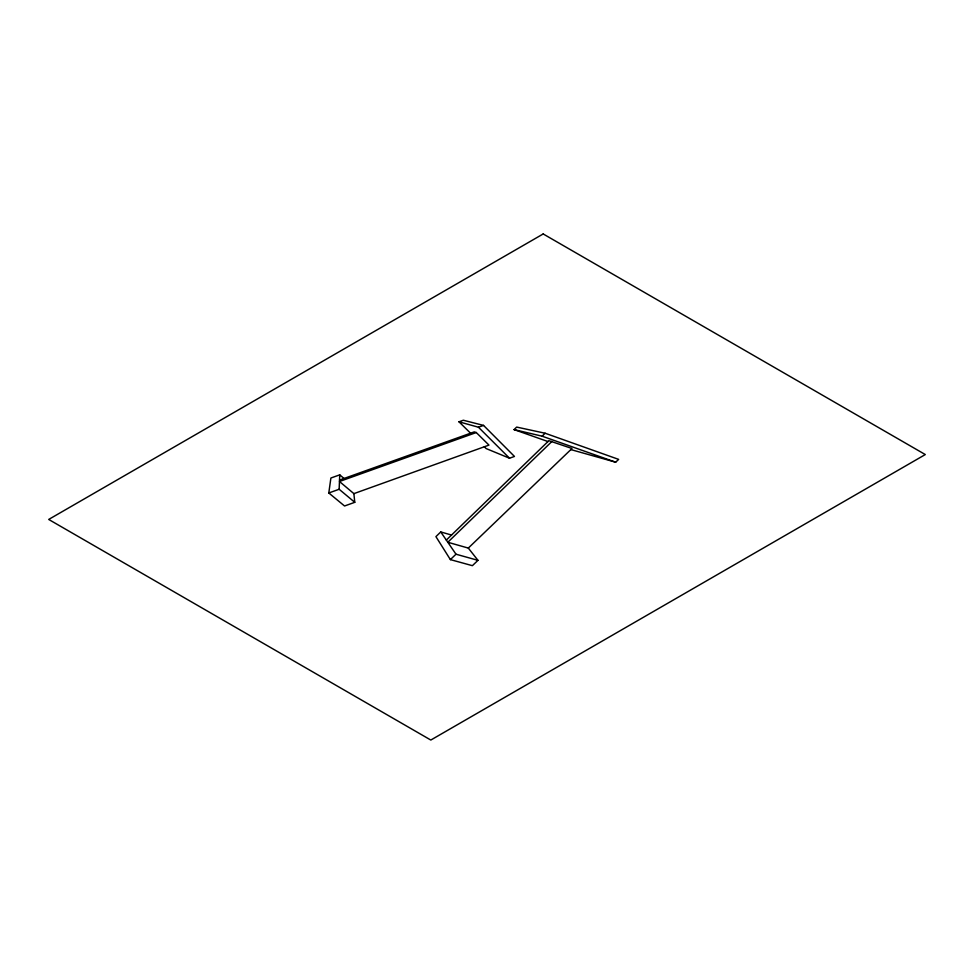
<?xml version="1.0" encoding="UTF-8"?>
<svg xmlns="http://www.w3.org/2000/svg" width="974" height="974" viewBox="0 0 974 974"><rect width="100%" height="100%" fill="white"/><g stroke="black" fill="none" stroke-linecap="round" stroke-linejoin="round"><path stroke-width="1.46" d="M354.767 502.316L339.147 489.265L339.743 474.849L330.892 478.015L328.798 492.978L344.553 505.993L354.767 502.316L353.879 493.635L339.476 481.497L476.274 432.541L488.96 445.106L353.879 493.635M547.972 441.539L514.077 429.607L516.658 427.075L545.136 433.235L618.66 459.387L615.678 462.2L570.861 449.586M440.747 531.938L435.926 536.637L450.378 559.612L472.39 565.675L477.978 560.342L468.311 548.082L447.821 542.262L440.747 531.938L451.522 535.043M514.077 429.607L542.104 436.182L545.136 433.235M446.323 540.083L548.873 440.674L571.994 448.503L468.311 548.082M551.954 441.441L447.821 542.262L455.99 554.206L477.978 560.342M450.378 559.612L455.99 554.206M484.334 446.762L486.16 448.576L509.524 458.218L514.467 456.441L483.542 425.407L463.344 420.244L458.985 421.803L470.564 433.211M458.985 421.803L478.441 427.221L483.542 425.407M339.536 480.085L474.253 431.884L476.274 432.541M328.798 492.978L339.147 489.265M542.104 436.182L615.678 462.2M339.743 474.849L344.029 478.478M478.441 427.221L509.524 458.218M543.188 233.955L48.7 519.446L430.812 740.045L925.3 454.554L543.188 233.955"/></g></svg>
